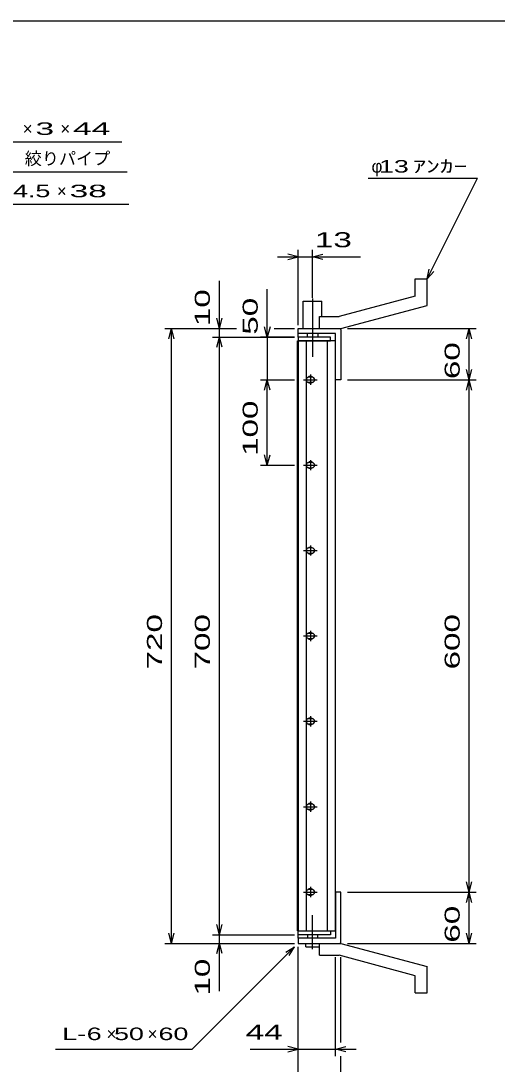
# Model space of a CAD drawing. Units: millimetres, scale not verified. Extents: x -1456 to 1389, y -1026 to 839.
# Drawn here: x -483 to 74, y -383 to 839 of the extents above; entities that cross this region are included whole.
import ezdxf
from ezdxf.enums import TextEntityAlignment as Align

# ---------------------------------------------------------------- set-up
doc = ezdxf.new("R2010")
doc.units = ezdxf.units.MM
doc.header["$LTSCALE"] = 8
doc.linetypes.add('LONG_DASHED_DOTTED', pattern=[15.25, 12, -1.5, 0.25, -1.5])
for name, color, linetype, lineweight in [('0_2', 150, 'Continuous', 25), ('16', 3, 'Continuous', 25), ('19', 6, 'Continuous', 25), ('22', 4, 'Continuous', 25)]:
    doc.layers.add(name, color=color, linetype=linetype, lineweight=lineweight)
doc.styles.add('ベクトル', font='')
doc.styles.get('ベクトル').set_extended_font_data('ベクトル')

msp = doc.modelspace()

# ---------------------------------------------------------------- linework, layer by layer
at = {"layer": '0_2'}
msp.add_line((-1379.2, 838.8), (1388.8, 838.8), dxfattribs=at)
at = {"layer": '16'}
for p, q in [((-121, 468.5), (-159, 468.5)), ((-159, 468.5), (-159, 464)), ((-121, 464), (-121, 468.5)), ((-159.7, -227), (-159.7, 464)), ((-159.7, 464), (-159, 464)), ((-159, 464), (-121, 464)), ((-159, 464), (-159, -227)), ((-115, 464), (-159, 464)), ((-149.5, 464), (-149.5, -227)), ((-124.5, -227), (-124.5, 464)), ((-115, -227), (-115, 464)), ((-152.5, 418.5), (-136.5, 418.5)), ((-142.5, 421.5), (-146.5, 421.5)), ((-146.5, 415.5), (-142.5, 415.5)), ((-144.5, 424.5), (-144.5, 412.5)), ((-152.5, 318.5), (-136.5, 318.5)), ((-142.5, 321.5), (-146.5, 321.5)), ((-144.5, 324.5), (-144.5, 312.5)), ((-146.5, 315.5), (-142.5, 315.5)), ((-142.5, 221.5), (-146.5, 221.5)), ((-144.5, 224.5), (-144.5, 212.5)), ((-152.5, 218.5), (-136.5, 218.5)), ((-146.5, 215.5), (-142.5, 215.5)), ((-144.5, 124.5), (-144.5, 112.5)), ((-152.5, 118.5), (-136.5, 118.5)), ((-142.5, 121.5), (-146.5, 121.5)), ((-146.5, 115.5), (-142.5, 115.5)), ((-144.5, 24.5), (-144.5, 12.5)), ((-152.5, 18.5), (-136.5, 18.5)), ((-142.5, 21.5), (-146.5, 21.5)), ((-146.5, 15.5), (-142.5, 15.5)), ((-152.5, -81.5), (-136.5, -81.5)), ((-142.5, -78.5), (-146.5, -78.5)), ((-146.5, -84.5), (-142.5, -84.5)), ((-144.5, -75.5), (-144.5, -87.5)), ((-152.5, -181.5), (-136.5, -181.5)), ((-142.5, -178.5), (-146.5, -178.5)), ((-144.5, -175.5), (-144.5, -187.5)), ((-146.5, -184.5), (-142.5, -184.5)), ((-159, -227), (-159.7, -227)), ((-159, -227), (-121, -227)), ((-159, -231.5), (-159, -227)), ((-159, -227), (-115, -227)), ((-121, -231.5), (-159, -231.5)), ((-121, -227), (-121, -231.5))]:
    msp.add_line(p, q, dxfattribs=at)
for centre, radius, start, end in [((-146.5, 418.5), 3, 90, 270), ((-144.5, 418.5), 4, 46.6, 133.4), ((-144.5, 418.5), 4, 226.6, 313.4), ((-142.5, 418.5), 3, 270, 90), ((-146.5, 318.5), 3, 90, 270), ((-144.5, 318.5), 4, 46.6, 133.4), ((-142.5, 318.5), 3, 270, 90), ((-144.5, 318.5), 4, 226.6, 313.4), ((-146.5, 218.5), 3, 90, 270), ((-144.5, 218.5), 4, 46.6, 133.4), ((-142.5, 218.5), 3, 270, 90), ((-144.5, 218.5), 4, 226.6, 313.4), ((-144.5, 118.5), 4, 46.6, 133.4), ((-146.5, 118.5), 3, 90, 270), ((-144.5, 118.5), 4, 226.6, 313.4), ((-142.5, 118.5), 3, 270, 90), ((-146.5, 18.5), 3, 90, 270), ((-144.5, 18.5), 4, 46.6, 133.4), ((-144.5, 18.5), 4, 226.6, 313.4), ((-142.5, 18.5), 3, 270, 90), ((-146.5, -81.5), 3, 90, 270), ((-144.5, -81.5), 4, 46.6, 133.4), ((-144.5, -81.5), 4, 226.6, 313.4), ((-142.5, -81.5), 3, 270, 90), ((-146.5, -181.5), 3, 90, 270), ((-144.5, -181.5), 4, 46.6, 133.4), ((-142.5, -181.5), 3, 270, 90), ((-144.5, -181.5), 4, 226.6, 313.4)]:
    msp.add_arc(centre, radius, start, end, dxfattribs=at)
at = {"layer": '19'}
for p, q in [((-22, 536.5), (-8, 536.5)), ((-22, 516.5), (-22, 536.5)), ((-8, 505.5), (-8, 536.5)), ((-22, 516.5), (-111, 492.5)), ((-153, 478.5), (-153, 510.5)), ((-153, 510.5), (-131, 510.5)), ((-131, 492.5), (-131, 510.5)), ((-109, 478.5), (-8, 505.5)), ((-134, 492.5), (-111, 492.5)), ((-134, 478.5), (-134, 492.5)), ((-159, 468.5), (-159, 478.5)), ((-159, 472.5), (-159, 478.5)), ((-159, 478.5), (-110, 478.5)), ((-134, 478.5), (-109, 478.5)), ((-110, 478.5), (-109, 477.5)), ((-109, 477.5), (-109, 418.5)), ((-115, 472.5), (-159, 472.5)), ((-148, 468.5), (-148, 472.5)), ((-136, 472.5), (-136, 468.5)), ((-115, 418.5), (-115, 472.5)), ((-109, 418.5), (-115, 418.5)), ((-109, -181.5), (-115, -181.5)), ((-115, -181.5), (-115, -235.5)), ((-109, -240.5), (-109, -181.5)), ((-159, -235.5), (-159, -225.5)), ((-148, -231.5), (-148, -235.5)), ((-136, -235.5), (-136, -231.5)), ((-159, -235.5), (-159, -241.5)), ((-115, -235.5), (-159, -235.5)), ((-159, -241.5), (-110, -241.5)), ((-150, -245.5), (-150, -241.5)), ((-134, -241.5), (-109, -241.5)), ((-134, -255.5), (-134, -241.5)), ((-134, -245.5), (-134, -241.5)), ((-110, -241.5), (-109, -240.5)), ((-109, -241.5), (-8, -268.5)), ((-150, -245.5), (-134, -245.5)), ((-134, -255.5), (-111, -255.5)), ((-22, -279.5), (-111, -255.5)), ((-8, -299.5), (-8, -268.5)), ((-22, -299.5), (-22, -279.5)), ((-22, -299.5), (-8, -299.5))]:
    msp.add_line(p, q, dxfattribs=at)
at = {"layer": '19', "linetype": 'LONG_DASHED_DOTTED'}
for p, q in [((-142, 513.5), (-142, 445.5)), ((-142, -248.5), (-142, -208.5))]:
    msp.add_line(p, q, dxfattribs=at)
at = {"layer": '22'}
for p, q in [((-733.2, 697), (-365.2, 697)), ((-710.8, 662), (-358.8, 662)), ((-77, 654.5), (51, 654.5)), ((-8, 536.5), (51, 654.5)), ((-693.2, 624), (-357.2, 624)), ((-183, 562.5), (-159, 562.5)), ((-159, 562.5), (-171, 565.7)), ((-171, 559.3), (-159, 562.5)), ((-159, 482.5), (-159, 570.5)), ((-159, 562.5), (-142, 562.5)), ((-142, 514.5), (-142, 570.5)), ((-142, 562.5), (-130, 565.7)), ((-130, 559.3), (-142, 562.5)), ((-142, 562.5), (-86, 562.5)), ((-8, 536.5), (-5.6, 548.2)), ((-8, 536.5), (0, 545.3)), ((-251, 478.5), (-251, 534.5)), ((-195, 468.5), (-195, 524.5)), ((-251, 478.5), (-254.2, 490.5)), ((-251, 478.5), (-247.8, 490.5)), ((-315, 478.5), (-231, 478.5)), ((-310.2, 466.5), (-307, 478.5)), ((-303.8, 466.5), (-307, 478.5)), ((-307, -241.5), (-307, 478.5)), ((-259, 478.5), (-231, 478.5)), ((-251, 468.5), (-251, 478.5)), ((-195, 468.5), (-198.2, 480.5)), ((-191.8, 480.5), (-195, 468.5)), ((-187, 478.5), (-163, 478.5)), ((-187, 478.5), (-163, 478.5)), ((-101, 478.5), (49.4, 478.5)), ((38.2, 466.5), (41.4, 478.5)), ((44.6, 466.5), (41.4, 478.5)), ((41.4, 418.5), (41.4, 478.5)), ((-259, 468.5), (-163, 468.5)), ((-254.2, 456.5), (-251, 468.5)), ((-247.8, 456.5), (-251, 468.5)), ((-251, -231.5), (-251, 468.5)), ((-163, 468.5), (-203, 468.5)), ((-195, 468.5), (-195, 418.5)), ((41.4, 418.5), (38.2, 430.5)), ((41.4, 418.5), (44.6, 430.5)), ((-203, 418.5), (-163, 418.5)), ((-198.2, 406.5), (-195, 418.5)), ((-191.8, 406.5), (-195, 418.5)), ((-195, 318.5), (-195, 418.5)), ((-101, 418.5), (49.4, 418.5)), ((38.2, 406.5), (41.4, 418.5)), ((44.6, 406.5), (41.4, 418.5)), ((41.4, -181.5), (41.4, 418.5)), ((-195, 318.5), (-198.2, 330.5)), ((-195, 318.5), (-191.8, 330.5)), ((-203, 318.5), (-163, 318.5)), ((41.4, -181.5), (38.2, -169.5)), ((41.4, -181.5), (44.6, -169.5)), ((-101, -181.5), (49.4, -181.5)), ((38.2, -193.5), (41.4, -181.5)), ((44.6, -193.5), (41.4, -181.5)), ((41.4, -241.5), (41.4, -181.5)), ((-251, -231.5), (-254.2, -219.5)), ((-251, -231.5), (-247.8, -219.5)), ((-307, -241.5), (-310.2, -229.5)), ((-307, -241.5), (-303.8, -229.5)), ((-259, -231.5), (-163, -231.5)), ((-251, -241.5), (-251, -231.5)), ((41.4, -241.5), (38.2, -229.5)), ((41.4, -241.5), (44.6, -229.5)), ((-315, -241.5), (-163, -241.5)), ((-259, -241.5), (-163, -241.5)), ((-254.2, -253.5), (-251, -241.5)), ((-247.8, -253.5), (-251, -241.5)), ((-251, -297.5), (-251, -241.5)), ((-101, -241.5), (49.4, -241.5)), ((-283, -365.5), (-163, -245.5)), ((-173.4, -251.9), (-163, -245.5)), ((-169.4, -255.9), (-163, -245.5)), ((-159, -373.5), (-159, -245.5)), ((-159, -429.5), (-159, -245.5)), ((-115, -373.5), (-115, -257.7)), ((-109, -357.5), (-109, -257.7)), ((-443, -365.5), (-283, -365.5)), ((-215, -365.5), (-159, -365.5)), ((-159, -365.5), (-171, -362.3)), ((-171, -368.7), (-159, -365.5)), ((-159, -365.5), (-115, -365.5)), ((-115, -365.5), (-103, -362.3)), ((-103, -368.7), (-115, -365.5)), ((-115, -365.5), (-91, -365.5)), ((-109, -429.5), (-109, -373.5))]:
    msp.add_line(p, q, dxfattribs=at)

# ---------------------------------------------------------------- texts
at = {"layer": '22', "color": 2, "style": 'ベクトル'}
for s, height, p in [('×', 14.7, (-481.2, 712.6)), ('×', 14.7, (-437.2, 712.6)), ('絞りパイプ', 14.66, (-478.8, 677.6)), ('φ', 14.7, (-73, 668.5)), ('×', 14.7, (-441.2, 639.6)), ('×', 14.7, (-383, -347.5)), ('×', 14.7, (-335, -347.5))]:
    msp.add_text(s, height=height, dxfattribs=at).set_placement(p, align=Align.MIDDLE_LEFT)
for s, height, width, p in [(' 3 ', 14.66, 2, (-477.2, 712.6)), (' 44 ', 14.66, 2, (-433.2, 712.6)), (' 13 ', 14.66, 1.6, (-73, 668.5)), ('ｱﾝｶｰ', 14.66, 1.6, (-25, 668.5)), (' 4.5 ', 14.66, 1.6, (-501.2, 639.6)), (' 38 ', 14.66, 2, (-437.2, 639.6)), (' 13', 17.6, 1.65, (-150, 582.5)), ('L-', 14.66, 1.6, (-435, -347.5)), (' 6 ', 14.66, 1.6, (-415, -347.5)), (' 50 ', 14.66, 1.6, (-383, -347.5)), (' 60 ', 14.66, 1.6, (-331, -347.5)), (' 44 ', 17.6, 1.65, (-231, -345.5))]:
    msp.add_text(s, height=height, dxfattribs=dict(at, width=width)).set_placement(p, align=Align.MIDDLE_LEFT)
at = {"layer": '22', "color": 2, "style": 'ベクトル', "width": 1.65}
for s, p in [(' 10 ', (-271, 470.5)), (' 50 ', (-215, 460.5)), (' 60 ', (21.4, 408.5)), (' 100 ', (-215, 318.5)), (' 720 ', (-327, 68.5)), (' 700 ', (-271, 68.5)), (' 600 ', (21.4, 68.5)), (' 60 ', (21.4, -251.5)), (' 10 ', (-271, -313.5))]:
    msp.add_text(s, height=17.6, rotation=90, dxfattribs=at).set_placement(p, align=Align.MIDDLE_LEFT)

doc.saveas('drawing.dxf')
